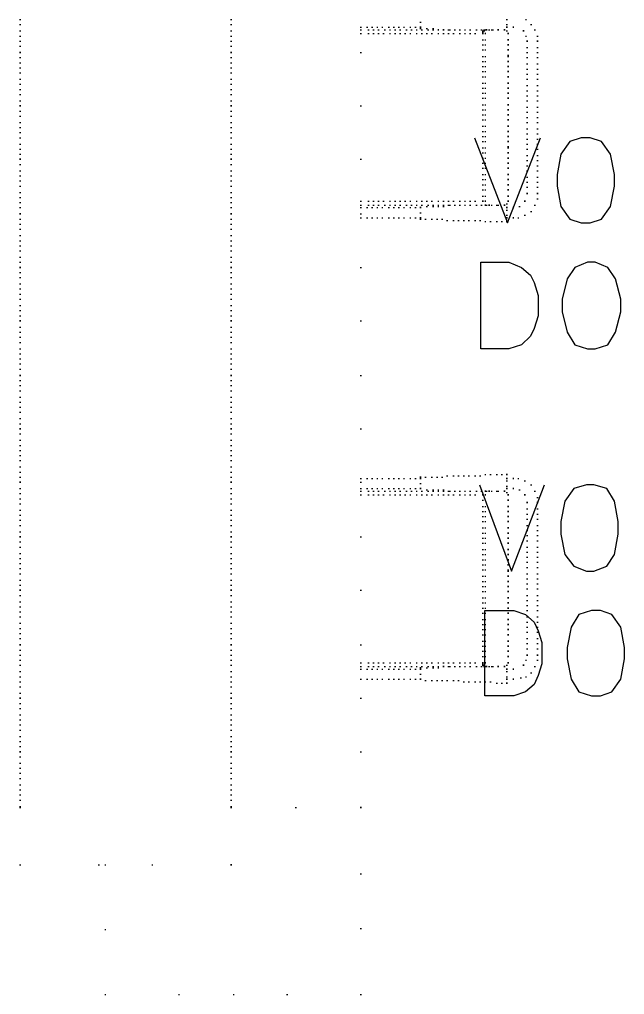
# Model space of a CAD drawing. Header units: millimetres. Extents: x -36361 to 19552, y -12473 to 22835.
# Drawn here: x -6524 to -5098, y -5824 to -3526 of the extents above; entities that cross this region are included whole.
import ezdxf

# ---------------------------------------------------------------- set-up
doc = ezdxf.new("R2010")
doc.units = ezdxf.units.MM
doc.layers.add('PDF3_Geometría', color=15, linetype='Continuous', true_color=0x944a4a)

msp = doc.modelspace()

# ---------------------------------------------------------------- linework, layer by layer
at = {"layer": 'PDF3_Geometría', "lineweight": 25}
for points in [[(-6524.5, -3525.9), (-6521.5, -3525.9)], [(-6524.5, -3537.9), (-6521.5, -3537.9)], [(-6027.1, -3525.9), (-6024.1, -3525.9)], [(-6027.1, -3537.9), (-6024.1, -3537.9)], [(-5580.7, -3531.9), (-5577.7, -3531.9)], [(-5376.9, -3525.9), (-5373.9, -3525.9)], [(-5376.9, -3537.9), (-5373.9, -3537.9)], [(-5332, -3525.9), (-5329, -3525.9)], [(-5320, -3537.9), (-5317, -3537.9)], [(-6524.5, -3552.9), (-6521.5, -3552.9)], [(-6027.1, -3552.9), (-6024.1, -3552.9)], [(-5721.5, -3543.9), (-5718.5, -3543.9)], [(-5721.5, -3549.9), (-5718.5, -3549.9)], [(-5721.5, -3558.9), (-5718.5, -3558.9)], [(-5706.5, -3543.9), (-5703.5, -3543.9)], [(-5703.5, -3549.9), (-5700.5, -3549.9)], [(-5703.5, -3558.9), (-5700.5, -3558.9)], [(-5694.5, -3543.9), (-5691.5, -3543.9)], [(-5691.5, -3549.9), (-5688.5, -3549.9)], [(-5691.5, -3558.9), (-5688.5, -3558.9)], [(-5682.5, -3543.9), (-5679.6, -3543.9)], [(-5679.6, -3549.9), (-5676.6, -3549.9)], [(-5679.6, -3558.9), (-5676.6, -3558.9)], [(-5670.6, -3543.9), (-5667.6, -3543.9)], [(-5667.6, -3558.9), (-5664.6, -3558.9)], [(-5664.6, -3549.9), (-5661.6, -3549.9)], [(-5655.6, -3543.9), (-5652.6, -3543.9)], [(-5652.6, -3549.9), (-5649.6, -3549.9)], [(-5652.6, -3558.9), (-5649.6, -3558.9)], [(-5643.6, -3543.9), (-5640.6, -3543.9)], [(-5640.6, -3549.9), (-5637.6, -3549.9)], [(-5640.6, -3558.9), (-5637.6, -3558.9)], [(-5631.6, -3543.9), (-5628.6, -3543.9)], [(-5628.6, -3549.9), (-5625.6, -3549.9)], [(-5628.6, -3558.9), (-5625.6, -3558.9)], [(-5619.6, -3543.9), (-5616.6, -3543.9)], [(-5616.6, -3558.9), (-5613.6, -3558.9)], [(-5613.6, -3549.9), (-5610.6, -3549.9)], [(-5604.6, -3543.9), (-5601.6, -3543.9)], [(-5604.6, -3558.9), (-5601.6, -3558.9)], [(-5601.6, -3549.9), (-5598.7, -3549.9)], [(-5592.7, -3543.9), (-5589.7, -3543.9)], [(-5589.7, -3549.9), (-5586.7, -3549.9)], [(-5589.7, -3558.9), (-5586.7, -3558.9)], [(-5577.7, -3549.9), (-5574.7, -3549.9)], [(-5577.7, -3558.9), (-5574.7, -3558.9)], [(-5565.7, -3546.9), (-5562.7, -3546.9)], [(-5565.7, -3558.9), (-5562.7, -3558.9)], [(-5562.7, -3549.9), (-5559.7, -3549.9)], [(-5553.7, -3558.9), (-5550.7, -3558.9)], [(-5550.7, -3546.9), (-5547.7, -3546.9)], [(-5550.7, -3549.9), (-5547.7, -3549.9)], [(-5538.7, -3558.9), (-5535.7, -3558.9)], [(-5526.7, -3558.9), (-5523.7, -3558.9)], [(-5514.8, -3549.9), (-5511.8, -3549.9), (-5508.8, -3549.9)], [(-5514.8, -3558.9), (-5511.8, -3558.9)], [(-5502.8, -3558.9), (-5499.8, -3558.9)], [(-5499.8, -3549.9), (-5496.8, -3549.9)], [(-5487.8, -3549.9), (-5484.8, -3549.9)], [(-5487.8, -3558.9), (-5484.8, -3558.9)], [(-5475.8, -3549.9), (-5472.8, -3549.9)], [(-5475.8, -3558.9), (-5472.8, -3558.9)], [(-5463.8, -3549.9), (-5460.8, -3549.9)], [(-5463.8, -3558.9), (-5460.8, -3558.9)], [(-5451.8, -3558.9), (-5448.8, -3558.9)], [(-5448.8, -3549.9), (-5445.8, -3549.9)], [(-5436.9, -3549.9), (-5433.9, -3549.9)], [(-5433.9, -3552.9), (-5430.9, -3552.9), (-5427.9, -3552.9)], [(-5433.9, -3555.9), (-5430.9, -3555.9)], [(-5433.9, -3558.9), (-5430.9, -3558.9)], [(-5430.9, -3549.9), (-5427.9, -3549.9), (-5424.9, -3549.9), (-5421.9, -3549.9)], [(-5418.9, -3549.9), (-5415.9, -3549.9)], [(-5412.9, -3549.9), (-5409.9, -3549.9), (-5406.9, -3549.9)], [(-5376.9, -3552.9), (-5373.9, -3552.9)], [(-5311, -3549.9), (-5308, -3549.9)], [(-6524.5, -3564.9), (-6521.5, -3564.9)], [(-6524.5, -3576.9), (-6521.5, -3576.9)], [(-6027.1, -3564.9), (-6024.1, -3564.9)], [(-6027.1, -3576.9), (-6024.1, -3576.9)], [(-5433.9, -3573.9), (-5430.9, -3573.9)], [(-5427.9, -3573.9), (-5424.9, -3573.9)], [(-5332, -3564.9), (-5329, -3564.9)], [(-5305, -3564.9), (-5302, -3564.9)], [(-6524.5, -3588.8), (-6521.5, -3588.8)], [(-6027.1, -3588.8), (-6024.1, -3588.8)], [(-5721.5, -3603.8), (-5718.5, -3603.8)], [(-5433.9, -3585.8), (-5430.9, -3585.8)], [(-5433.9, -3597.8), (-5430.9, -3597.8)], [(-5427.9, -3585.8), (-5424.9, -3585.8)], [(-5427.9, -3597.8), (-5424.9, -3597.8)], [(-5329, -3591.8), (-5326, -3591.8)], [(-5329, -3603.8), (-5326, -3603.8)], [(-5305, -3591.8), (-5302, -3591.8)], [(-5305, -3603.8), (-5302, -3603.8)], [(-6524.5, -3615.8), (-6521.5, -3615.8)], [(-6524.5, -3627.8), (-6521.5, -3627.8)], [(-6027.1, -3615.8), (-6024.1, -3615.8)], [(-6027.1, -3627.8), (-6024.1, -3627.8)], [(-5433.9, -3612.8), (-5430.9, -3612.8)], [(-5433.9, -3624.8), (-5430.9, -3624.8)], [(-5427.9, -3612.8), (-5424.9, -3612.8)], [(-5427.9, -3624.8), (-5424.9, -3624.8)], [(-5373.9, -3609.8), (-5370.9, -3609.8)], [(-5373.9, -3612.8), (-5370.9, -3612.8)], [(-5329, -3615.8), (-5326, -3615.8)], [(-5329, -3630.8), (-5326, -3630.8)], [(-5305, -3615.8), (-5302, -3615.8)], [(-5305, -3630.8), (-5302, -3630.8)], [(-6524.5, -3639.8), (-6521.5, -3639.8)], [(-6524.5, -3651.8), (-6521.5, -3651.8)], [(-6027.1, -3639.8), (-6024.1, -3639.8)], [(-6027.1, -3651.8), (-6024.1, -3651.8)], [(-5433.9, -3636.8), (-5430.9, -3636.8)], [(-5433.9, -3648.8), (-5430.9, -3648.8)], [(-5427.9, -3636.8), (-5424.9, -3636.8)], [(-5427.9, -3648.8), (-5424.9, -3648.8)], [(-5329, -3642.8), (-5326, -3642.8)], [(-5305, -3642.8), (-5302, -3642.8)], [(-6524.5, -3666.7), (-6521.5, -3666.7)], [(-6027.1, -3666.7), (-6024.1, -3666.7)], [(-5433.9, -3660.7), (-5430.9, -3660.7)], [(-5433.9, -3675.7), (-5430.9, -3675.7)], [(-5427.9, -3660.7), (-5424.9, -3660.7)], [(-5427.9, -3675.7), (-5424.9, -3675.7)], [(-5329, -3654.8), (-5326, -3654.8)], [(-5329, -3666.7), (-5326, -3666.7)], [(-5305, -3654.8), (-5302, -3654.8)], [(-5305, -3666.7), (-5302, -3666.7)], [(-6524.5, -3678.7), (-6521.5, -3678.7)], [(-6524.5, -3690.7), (-6521.5, -3690.7)], [(-6027.1, -3678.7), (-6024.1, -3678.7)], [(-6027.1, -3690.7), (-6024.1, -3690.7)], [(-5433.9, -3687.7), (-5430.9, -3687.7)], [(-5433.9, -3699.7), (-5430.9, -3699.7)], [(-5427.9, -3687.7), (-5424.9, -3687.7)], [(-5427.9, -3699.7), (-5424.9, -3699.7)], [(-5329, -3681.7), (-5326, -3681.7)], [(-5329, -3693.7), (-5326, -3693.7)], [(-5305, -3681.7), (-5302, -3681.7)], [(-5305, -3693.7), (-5302, -3693.7)], [(-6524.5, -3702.7), (-6521.5, -3702.7)], [(-6524.5, -3717.7), (-6521.5, -3717.7)], [(-6027.1, -3702.7), (-6024.1, -3702.7)], [(-6027.1, -3717.7), (-6024.1, -3717.7)], [(-5433.9, -3711.7), (-5430.9, -3711.7)], [(-5427.9, -3711.7), (-5424.9, -3711.7)], [(-5329, -3705.7), (-5326, -3705.7)], [(-5329, -3717.7), (-5326, -3717.7)], [(-5305, -3705.7), (-5302, -3705.7)], [(-5305, -3717.7), (-5302, -3717.7)], [(-6524.5, -3741.6), (-6521.5, -3741.6)], [(-6027.1, -3741.6), (-6024.1, -3741.6)], [(-5721.5, -3729.7), (-5718.5, -3729.7)], [(-5433.9, -3726.7), (-5430.9, -3726.7)], [(-5433.9, -3738.7), (-5430.9, -3738.7)], [(-5427.9, -3726.7), (-5424.9, -3726.7)], [(-5427.9, -3738.7), (-5424.9, -3738.7)], [(-5329, -3732.7), (-5326, -3732.7)], [(-5329, -3744.6), (-5326, -3744.6)], [(-5305, -3732.7), (-5302, -3732.7)], [(-5305, -3744.6), (-5302, -3744.6)], [(-6524.5, -3753.6), (-6521.5, -3753.6)], [(-6524.5, -3768.6), (-6521.5, -3768.6)], [(-6027.1, -3753.6), (-6024.1, -3753.6)], [(-6027.1, -3768.6), (-6024.1, -3768.6)], [(-5433.9, -3750.6), (-5430.9, -3750.6)], [(-5433.9, -3762.6), (-5430.9, -3762.6)], [(-5427.9, -3750.6), (-5424.9, -3750.6)], [(-5427.9, -3762.6), (-5424.9, -3762.6)], [(-5329, -3756.6), (-5326, -3756.6)], [(-5329, -3768.6), (-5326, -3768.6)], [(-5305, -3756.6), (-5302, -3756.6)], [(-5305, -3768.6), (-5302, -3768.6)], [(-6524.5, -3780.6), (-6521.5, -3780.6)], [(-6027.1, -3780.6), (-6024.1, -3780.6)], [(-5433.9, -3777.6), (-5430.9, -3777.6)], [(-5433.9, -3789.6), (-5430.9, -3789.6)], [(-5427.9, -3777.6), (-5424.9, -3777.6)], [(-5427.9, -3789.6), (-5424.9, -3789.6)], [(-5329, -3783.6), (-5326, -3783.6)], [(-5305, -3783.6), (-5302, -3783.6)], [(-6524.5, -3792.6), (-6521.5, -3792.6)], [(-6524.5, -3804.6), (-6521.5, -3804.6)], [(-6027.1, -3792.6), (-6024.1, -3792.6)], [(-6027.1, -3804.6), (-6024.1, -3804.6)], [(-5433.9, -3801.6), (-5430.9, -3801.6)], [(-5433.9, -3813.6), (-5430.9, -3813.6)], [(-5427.9, -3801.6), (-5424.9, -3801.6)], [(-5427.9, -3813.6), (-5424.9, -3813.6)], [(-5329, -3795.6), (-5326, -3795.6)], [(-5329, -3807.6), (-5326, -3807.6)], [(-5305, -3795.6), (-5302, -3795.6)], [(-5305, -3807.6), (-5302, -3807.6)], [(-6524.5, -3819.6), (-6521.5, -3819.6)], [(-6524.5, -3831.5), (-6521.5, -3831.5)], [(-6027.1, -3819.6), (-6024.1, -3819.6)], [(-6027.1, -3831.5), (-6024.1, -3831.5)], [(-5433.9, -3828.5), (-5430.9, -3828.5)], [(-5427.9, -3828.5), (-5424.9, -3828.5)], [(-5373.9, -3825.5), (-5370.9, -3825.5)], [(-5373.9, -3828.5), (-5370.9, -3828.5)], [(-5329, -3819.6), (-5326, -3819.6)], [(-5329, -3831.5), (-5326, -3831.5)], [(-5305, -3819.6), (-5302, -3819.6)], [(-5305, -3831.5), (-5302, -3831.5)], [(-6524.5, -3843.5), (-6521.5, -3843.5)], [(-6027.1, -3843.5), (-6024.1, -3843.5)], [(-5721.5, -3855.5), (-5718.5, -3855.5)], [(-5433.9, -3840.5), (-5430.9, -3840.5)], [(-5433.9, -3852.5), (-5430.9, -3852.5)], [(-5427.9, -3840.5), (-5424.9, -3840.5)], [(-5427.9, -3852.5), (-5424.9, -3852.5)], [(-5329, -3846.5), (-5326, -3846.5)], [(-5329, -3858.5), (-5326, -3858.5)], [(-5305, -3846.5), (-5302, -3846.5)], [(-5305, -3858.5), (-5302, -3858.5)], [(-6524.5, -3867.5), (-6521.5, -3867.5)], [(-6524.5, -3882.5), (-6521.5, -3882.5)], [(-6027.1, -3867.5), (-6024.1, -3867.5)], [(-6027.1, -3882.5), (-6024.1, -3882.5)], [(-5433.9, -3864.5), (-5430.9, -3864.5)], [(-5433.9, -3876.5), (-5430.9, -3876.5)], [(-5427.9, -3864.5), (-5424.9, -3864.5)], [(-5427.9, -3876.5), (-5424.9, -3876.5)], [(-5329, -3870.5), (-5326, -3870.5)], [(-5329, -3882.5), (-5326, -3882.5)], [(-5305, -3870.5), (-5302, -3870.5)], [(-5305, -3882.5), (-5302, -3882.5)], [(-6524.5, -3894.5), (-6521.5, -3894.5)], [(-6524.5, -3906.4), (-6521.5, -3906.4)], [(-6027.1, -3894.5), (-6024.1, -3894.5)], [(-6027.1, -3906.4), (-6024.1, -3906.4)], [(-5433.9, -3891.5), (-5430.9, -3891.5)], [(-5433.9, -3903.4), (-5430.9, -3903.4)], [(-5427.9, -3891.5), (-5424.9, -3891.5)], [(-5427.9, -3903.4), (-5424.9, -3903.4)], [(-5329, -3897.5), (-5326, -3897.5)], [(-5305, -3897.5), (-5302, -3897.5)], [(-6524.5, -3918.4), (-6521.5, -3918.4)], [(-6027.1, -3918.4), (-6024.1, -3918.4)], [(-5433.9, -3915.4), (-5430.9, -3915.4)], [(-5433.9, -3927.4), (-5430.9, -3927.4)], [(-5427.9, -3915.4), (-5424.9, -3915.4)], [(-5427.9, -3927.4), (-5424.9, -3927.4)], [(-5329, -3909.4), (-5326, -3909.4)], [(-5329, -3921.4), (-5326, -3921.4)], [(-5305, -3909.4), (-5302, -3909.4)], [(-5305, -3921.4), (-5302, -3921.4)], [(-6524.5, -3933.4), (-6521.5, -3933.4)], [(-6524.5, -3945.4), (-6521.5, -3945.4)], [(-6027.1, -3933.4), (-6024.1, -3933.4)], [(-6027.1, -3945.4), (-6024.1, -3945.4)], [(-5433.9, -3942.4), (-5430.9, -3942.4)], [(-5427.9, -3942.4), (-5424.9, -3942.4)], [(-5305, -3948.4), (-5302, -3948.4)], [(-6524.5, -3957.4), (-6521.5, -3957.4)], [(-6524.5, -3969.4), (-6521.5, -3969.4)], [(-6027.1, -3957.4), (-6024.1, -3957.4)], [(-6027.1, -3969.4), (-6024.1, -3969.4)], [(-5721.5, -3954.4), (-5718.5, -3954.4)], [(-5721.5, -3963.4), (-5718.5, -3963.4)], [(-5721.5, -3969.4), (-5718.5, -3969.4)], [(-5706.5, -3969.4), (-5703.5, -3969.4)], [(-5703.5, -3954.4), (-5700.5, -3954.4)], [(-5703.5, -3963.4), (-5700.5, -3963.4)], [(-5694.5, -3969.4), (-5691.5, -3969.4)], [(-5691.5, -3954.4), (-5688.5, -3954.4)], [(-5691.5, -3963.4), (-5688.5, -3963.4)], [(-5682.5, -3969.4), (-5679.6, -3969.4)], [(-5679.6, -3954.4), (-5676.6, -3954.4)], [(-5679.6, -3963.4), (-5676.6, -3963.4)], [(-5670.6, -3969.4), (-5667.6, -3969.4)], [(-5667.6, -3954.4), (-5664.6, -3954.4)], [(-5664.6, -3963.4), (-5661.6, -3963.4)], [(-5655.6, -3969.4), (-5652.6, -3969.4)], [(-5652.6, -3954.4), (-5649.6, -3954.4)], [(-5652.6, -3963.4), (-5649.6, -3963.4)], [(-5643.6, -3969.4), (-5640.6, -3969.4)], [(-5640.6, -3954.4), (-5637.6, -3954.4)], [(-5640.6, -3963.4), (-5637.6, -3963.4)], [(-5631.6, -3969.4), (-5628.6, -3969.4)], [(-5628.6, -3954.4), (-5625.6, -3954.4)], [(-5628.6, -3963.4), (-5625.6, -3963.4)], [(-5619.6, -3969.4), (-5616.6, -3969.4)], [(-5616.6, -3954.4), (-5613.6, -3954.4)], [(-5613.6, -3963.4), (-5610.6, -3963.4)], [(-5604.6, -3954.4), (-5601.6, -3954.4)], [(-5604.6, -3969.4), (-5601.6, -3969.4)], [(-5601.6, -3963.4), (-5598.7, -3963.4)], [(-5592.7, -3969.4), (-5589.7, -3969.4)], [(-5589.7, -3954.4), (-5586.7, -3954.4)], [(-5589.7, -3963.4), (-5586.7, -3963.4)], [(-5577.7, -3954.4), (-5574.7, -3954.4)], [(-5577.7, -3963.4), (-5574.7, -3963.4)], [(-5565.7, -3954.4), (-5562.7, -3954.4)], [(-5565.7, -3966.4), (-5562.7, -3966.4)], [(-5562.7, -3963.4), (-5559.7, -3963.4)], [(-5553.7, -3954.4), (-5550.7, -3954.4)], [(-5550.7, -3963.4), (-5547.7, -3963.4)], [(-5550.7, -3966.4), (-5547.7, -3966.4)], [(-5538.7, -3954.4), (-5535.7, -3954.4)], [(-5538.7, -3963.4), (-5535.7, -3963.4)], [(-5538.7, -3966.4), (-5535.7, -3966.4)], [(-5526.7, -3954.4), (-5523.7, -3954.4)], [(-5526.7, -3963.4), (-5523.7, -3963.4)], [(-5526.7, -3966.4), (-5523.7, -3966.4)], [(-5514.8, -3954.4), (-5511.8, -3954.4)], [(-5514.8, -3963.4), (-5511.8, -3963.4), (-5508.8, -3963.4)], [(-5502.8, -3954.4), (-5499.8, -3954.4)], [(-5499.8, -3963.4), (-5496.8, -3963.4)], [(-5487.8, -3954.4), (-5484.8, -3954.4)], [(-5487.8, -3963.4), (-5484.8, -3963.4)], [(-5475.8, -3954.4), (-5472.8, -3954.4)], [(-5475.8, -3963.4), (-5472.8, -3963.4)], [(-5463.8, -3954.4), (-5460.8, -3954.4)], [(-5463.8, -3963.4), (-5460.8, -3963.4)], [(-5451.8, -3954.4), (-5448.8, -3954.4)], [(-5448.8, -3963.4), (-5445.8, -3963.4)], [(-5436.9, -3963.4), (-5433.9, -3963.4)], [(-5433.9, -3954.4), (-5430.9, -3954.4)], [(-5424.9, -3963.4), (-5427.9, -3963.4), (-5424.9, -3963.4), (-5421.9, -3963.4)], [(-5418.9, -3963.4), (-5415.9, -3963.4)], [(-5412.9, -3963.4), (-5409.9, -3963.4)], [(-5400.9, -3963.4), (-5397.9, -3963.4), (-5394.9, -3963.4)], [(-5376.9, -3960.4), (-5373.9, -3960.4)], [(-5376.9, -3975.4), (-5373.9, -3975.4)], [(-5347, -3966.4), (-5344, -3966.4)], [(-5311, -3963.4), (-5308, -3963.4)], [(-6524.5, -3996.3), (-6521.5, -3996.3)], [(-6027.1, -3996.3), (-6024.1, -3996.3)], [(-5721.5, -3984.3), (-5718.5, -3984.3)], [(-5721.5, -3993.3), (-5718.5, -3993.3)], [(-5706.5, -3993.3), (-5703.5, -3993.3)], [(-5694.5, -3993.3), (-5691.5, -3993.3)], [(-5682.5, -3993.3), (-5679.6, -3993.3)], [(-5670.6, -3993.3), (-5667.6, -3993.3)], [(-5655.6, -3993.3), (-5652.6, -3993.3)], [(-5643.6, -3993.3), (-5640.6, -3993.3)], [(-5631.6, -3993.3), (-5628.6, -3993.3)], [(-5619.6, -3993.3), (-5616.6, -3993.3)], [(-5604.6, -3993.3), (-5601.6, -3993.3)], [(-5592.7, -3993.3), (-5589.7, -3993.3)], [(-5580.7, -3981.3), (-5577.7, -3981.3)], [(-5568.7, -3996.3), (-5565.7, -3996.3)], [(-5553.7, -3996.3), (-5550.7, -3996.3)], [(-5541.7, -3996.3), (-5538.7, -3996.3)], [(-5529.7, -3996.3), (-5526.7, -3996.3)], [(-5376.9, -3987.3), (-5373.9, -3987.3)], [(-5350, -3993.3), (-5347, -3993.3)], [(-5335, -3987.3), (-5332, -3987.3)], [(-5320, -3978.4), (-5317, -3978.4)], [(-6524.5, -4008.3), (-6521.5, -4008.3)], [(-6524.5, -4020.3), (-6521.5, -4020.3)], [(-6027.1, -4008.3), (-6024.1, -4008.3)], [(-6027.1, -4020.3), (-6024.1, -4020.3)], [(-5517.8, -3999.3), (-5514.8, -3999.3)], [(-5502.8, -3999.3), (-5499.8, -3999.3)], [(-5490.8, -3999.3), (-5487.8, -3999.3)], [(-5478.8, -3999.3), (-5475.8, -3999.3)], [(-5466.8, -3999.3), (-5463.8, -3999.3)], [(-5451.8, -3999.3), (-5448.8, -3999.3)], [(-5439.9, -3999.3), (-5436.9, -3999.3)], [(-5427.9, -4002.3), (-5424.9, -4002.3)], [(-5415.9, -4002.3), (-5412.9, -4002.3)], [(-5400.9, -4002.3), (-5397.9, -4002.3)], [(-5388.9, -4002.3), (-5385.9, -4002.3)], [(-6524.5, -4035.3), (-6521.5, -4035.3)], [(-6027.1, -4035.3), (-6024.1, -4035.3)], [(-6524.5, -4047.3), (-6521.5, -4047.3)], [(-6524.5, -4059.3), (-6521.5, -4059.3)], [(-6027.1, -4047.3), (-6024.1, -4047.3)], [(-6027.1, -4059.3), (-6024.1, -4059.3)], [(-6524.5, -4071.2), (-6521.5, -4071.2)], [(-6524.5, -4086.2), (-6521.5, -4086.2)], [(-6027.1, -4071.2), (-6024.1, -4071.2)], [(-6027.1, -4086.2), (-6024.1, -4086.2)], [(-6524.5, -4098.2), (-6521.5, -4098.2)], [(-6027.1, -4098.2), (-6024.1, -4098.2)], [(-5721.5, -4110.2), (-5718.5, -4110.2)], [(-6524.5, -4122.2), (-6521.5, -4122.2)], [(-6524.5, -4134.2), (-6521.5, -4134.2)], [(-6027.1, -4122.2), (-6024.1, -4122.2)], [(-6027.1, -4134.2), (-6024.1, -4134.2)], [(-6524.5, -4149.1), (-6521.5, -4149.1)], [(-6027.1, -4149.1), (-6024.1, -4149.1)], [(-6524.5, -4161.1), (-6521.5, -4161.1)], [(-6524.5, -4173.1), (-6521.5, -4173.1)], [(-6027.1, -4161.1), (-6024.1, -4161.1)], [(-6027.1, -4173.1), (-6024.1, -4173.1)], [(-6524.5, -4185.1), (-6521.5, -4185.1)], [(-6524.5, -4200.1), (-6521.5, -4200.1)], [(-6027.1, -4185.1), (-6024.1, -4185.1)], [(-6027.1, -4200.1), (-6024.1, -4200.1)], [(-6524.5, -4212.1), (-6521.5, -4212.1)], [(-6524.5, -4224), (-6521.5, -4224)], [(-6027.1, -4212.1), (-6024.1, -4212.1)], [(-6027.1, -4224), (-6024.1, -4224)], [(-6524.5, -4251), (-6521.5, -4251)], [(-6027.1, -4251), (-6024.1, -4251)], [(-5721.5, -4236), (-5718.5, -4236)], [(-6524.5, -4263), (-6521.5, -4263)], [(-6027.1, -4263), (-6024.1, -4263)], [(-6524.5, -4275), (-6521.5, -4275)], [(-6524.5, -4287), (-6521.5, -4287)], [(-6027.1, -4275), (-6024.1, -4275)], [(-6027.1, -4287), (-6024.1, -4287)], [(-6524.5, -4301.9), (-6521.5, -4301.9)], [(-6524.5, -4313.9), (-6521.5, -4313.9)], [(-6027.1, -4301.9), (-6024.1, -4301.9)], [(-6027.1, -4313.9), (-6024.1, -4313.9)], [(-6524.5, -4325.9), (-6521.5, -4325.9)], [(-6524.5, -4337.9), (-6521.5, -4337.9)], [(-6027.1, -4325.9), (-6024.1, -4325.9)], [(-6027.1, -4337.9), (-6024.1, -4337.9)], [(-6524.5, -4349.9), (-6521.5, -4349.9)], [(-6027.1, -4349.9), (-6024.1, -4349.9)], [(-5721.5, -4364.9), (-5718.5, -4364.9)], [(-6524.5, -4376.9), (-6521.5, -4376.9)], [(-6524.5, -4388.8), (-6521.5, -4388.8)], [(-6027.1, -4376.9), (-6024.1, -4376.9)], [(-6027.1, -4388.8), (-6024.1, -4388.8)], [(-6524.5, -4400.8), (-6521.5, -4400.8)], [(-6027.1, -4400.8), (-6024.1, -4400.8)], [(-6524.5, -4415.8), (-6521.5, -4415.8)], [(-6524.5, -4427.8), (-6521.5, -4427.8)], [(-6027.1, -4415.8), (-6024.1, -4415.8)], [(-6027.1, -4427.8), (-6024.1, -4427.8)], [(-6524.5, -4439.8), (-6521.5, -4439.8)], [(-6524.5, -4451.8), (-6521.5, -4451.8)], [(-6027.1, -4439.8), (-6024.1, -4439.8)], [(-6027.1, -4451.8), (-6024.1, -4451.8)], [(-6524.5, -4466.7), (-6521.5, -4466.7)], [(-6524.5, -4478.7), (-6521.5, -4478.7)], [(-6027.1, -4466.7), (-6024.1, -4466.7)], [(-6027.1, -4478.7), (-6024.1, -4478.7)], [(-6524.5, -4502.7), (-6521.5, -4502.7)], [(-6027.1, -4502.7), (-6024.1, -4502.7)], [(-5721.5, -4490.7), (-5718.5, -4490.7)], [(-6524.5, -4517.7), (-6521.5, -4517.7)], [(-6027.1, -4517.7), (-6024.1, -4517.7)], [(-6524.5, -4529.7), (-6521.5, -4529.7)], [(-6524.5, -4541.6), (-6521.5, -4541.6)], [(-6027.1, -4529.7), (-6024.1, -4529.7)], [(-6027.1, -4541.6), (-6024.1, -4541.6)], [(-6524.5, -4553.6), (-6521.5, -4553.6)], [(-6524.5, -4565.6), (-6521.5, -4565.6)], [(-6027.1, -4553.6), (-6024.1, -4553.6)], [(-6027.1, -4565.6), (-6024.1, -4565.6)], [(-6524.5, -4580.6), (-6521.5, -4580.6)], [(-6524.5, -4592.6), (-6521.5, -4592.6)], [(-6027.1, -4580.6), (-6024.1, -4580.6)], [(-6027.1, -4592.6), (-6024.1, -4592.6)], [(-6524.5, -4604.6), (-6521.5, -4604.6)], [(-6027.1, -4604.6), (-6024.1, -4604.6)], [(-5721.5, -4607.6), (-5718.5, -4607.6)], [(-5721.5, -4616.6), (-5718.5, -4616.6)], [(-5706.5, -4607.6), (-5703.5, -4607.6)], [(-5694.5, -4607.6), (-5691.5, -4607.6)], [(-5682.5, -4607.6), (-5679.6, -4607.6)], [(-5670.6, -4607.6), (-5667.6, -4607.6)], [(-5655.6, -4607.6), (-5652.6, -4607.6)], [(-5643.6, -4607.6), (-5640.6, -4607.6)], [(-5631.6, -4607.6), (-5628.6, -4607.6)], [(-5619.6, -4607.6), (-5616.6, -4607.6)], [(-5604.6, -4607.6), (-5601.6, -4607.6)], [(-5592.7, -4607.6), (-5589.7, -4607.6)], [(-5568.7, -4604.6), (-5565.7, -4604.6)], [(-5553.7, -4604.6), (-5550.7, -4604.6)], [(-5541.7, -4604.6), (-5538.7, -4604.6)], [(-5529.7, -4604.6), (-5526.7, -4604.6)], [(-5517.8, -4601.6), (-5514.8, -4601.6)], [(-5502.8, -4601.6), (-5499.8, -4601.6)], [(-5490.8, -4601.6), (-5487.8, -4601.6)], [(-5478.8, -4601.6), (-5475.8, -4601.6)], [(-5466.8, -4601.6), (-5463.8, -4601.6)], [(-5451.8, -4601.6), (-5448.8, -4601.6)], [(-5439.9, -4601.6), (-5436.9, -4601.6)], [(-5427.9, -4598.6), (-5424.9, -4598.6)], [(-5415.9, -4598.6), (-5412.9, -4598.6)], [(-5400.9, -4598.6), (-5397.9, -4598.6)], [(-5388.9, -4598.6), (-5385.9, -4598.6)], [(-5376.9, -4613.6), (-5373.9, -4613.6)], [(-5350, -4607.6), (-5347, -4607.6)], [(-5335, -4613.6), (-5332, -4613.6)], [(-6524.5, -4631.5), (-6521.5, -4631.5)], [(-6027.1, -4631.5), (-6024.1, -4631.5)], [(-5721.5, -4631.5), (-5718.5, -4631.5)], [(-5721.5, -4637.5), (-5718.5, -4637.5)], [(-5706.5, -4631.5), (-5703.5, -4631.5)], [(-5703.5, -4637.5), (-5700.5, -4637.5)], [(-5694.5, -4631.5), (-5691.5, -4631.5)], [(-5691.5, -4637.5), (-5688.5, -4637.5)], [(-5682.5, -4631.5), (-5679.6, -4631.5)], [(-5679.6, -4637.5), (-5676.6, -4637.5)], [(-5670.6, -4631.5), (-5667.6, -4631.5)], [(-5664.6, -4637.5), (-5661.6, -4637.5)], [(-5655.6, -4631.5), (-5652.6, -4631.5)], [(-5652.6, -4637.5), (-5649.6, -4637.5)], [(-5643.6, -4631.5), (-5640.6, -4631.5)], [(-5640.6, -4637.5), (-5637.6, -4637.5)], [(-5631.6, -4631.5), (-5628.6, -4631.5)], [(-5628.6, -4637.5), (-5625.6, -4637.5)], [(-5619.6, -4631.5), (-5616.6, -4631.5)], [(-5613.6, -4637.5), (-5610.6, -4637.5)], [(-5604.6, -4631.5), (-5601.6, -4631.5)], [(-5601.6, -4637.5), (-5598.7, -4637.5)], [(-5592.7, -4631.5), (-5589.7, -4631.5)], [(-5589.7, -4637.5), (-5586.7, -4637.5)], [(-5580.7, -4619.6), (-5577.7, -4619.6)], [(-5577.7, -4637.5), (-5574.7, -4637.5)], [(-5565.7, -4634.5), (-5562.7, -4634.5)], [(-5562.7, -4637.5), (-5559.7, -4637.5)], [(-5550.7, -4634.5), (-5547.7, -4634.5)], [(-5550.7, -4637.5), (-5547.7, -4637.5)], [(-5538.7, -4634.5), (-5535.7, -4634.5)], [(-5538.7, -4637.5), (-5535.7, -4637.5)], [(-5526.7, -4634.5), (-5523.7, -4634.5)], [(-5526.7, -4637.5), (-5523.7, -4637.5)], [(-5514.8, -4637.5), (-5511.8, -4637.5), (-5508.8, -4637.5)], [(-5499.8, -4637.5), (-5496.8, -4637.5)], [(-5487.8, -4637.5), (-5484.8, -4637.5)], [(-5475.8, -4637.5), (-5472.8, -4637.5)], [(-5463.8, -4637.5), (-5460.8, -4637.5)], [(-5448.8, -4637.5), (-5445.8, -4637.5)], [(-5436.9, -4637.5), (-5433.9, -4637.5)], [(-5424.9, -4637.5), (-5427.9, -4637.5), (-5424.9, -4637.5), (-5421.9, -4637.5)], [(-5418.9, -4637.5), (-5415.9, -4637.5)], [(-5412.9, -4637.5), (-5409.9, -4637.5)], [(-5400.9, -4637.5), (-5397.9, -4637.5), (-5394.9, -4637.5)], [(-5376.9, -4625.5), (-5373.9, -4625.5)], [(-5376.9, -4640.5), (-5373.9, -4640.5)], [(-5347, -4634.5), (-5344, -4634.5)], [(-5320, -4622.5), (-5317, -4622.5)], [(-5311, -4637.5), (-5308, -4637.5)], [(-6524.5, -4643.5), (-6521.5, -4643.5)], [(-6524.5, -4655.5), (-6521.5, -4655.5)], [(-6027.1, -4643.5), (-6024.1, -4643.5)], [(-6027.1, -4655.5), (-6024.1, -4655.5)], [(-5721.5, -4646.5), (-5718.5, -4646.5)], [(-5703.5, -4646.5), (-5700.5, -4646.5)], [(-5691.5, -4646.5), (-5688.5, -4646.5)], [(-5679.6, -4646.5), (-5676.6, -4646.5)], [(-5667.6, -4646.5), (-5664.6, -4646.5)], [(-5652.6, -4646.5), (-5649.6, -4646.5)], [(-5640.6, -4646.5), (-5637.6, -4646.5)], [(-5628.6, -4646.5), (-5625.6, -4646.5)], [(-5616.6, -4646.5), (-5613.6, -4646.5)], [(-5604.6, -4646.5), (-5601.6, -4646.5)], [(-5589.7, -4646.5), (-5586.7, -4646.5)], [(-5577.7, -4646.5), (-5574.7, -4646.5)], [(-5565.7, -4646.5), (-5562.7, -4646.5)], [(-5553.7, -4646.5), (-5550.7, -4646.5)], [(-5538.7, -4646.5), (-5535.7, -4646.5)], [(-5526.7, -4646.5), (-5523.7, -4646.5)], [(-5514.8, -4646.5), (-5511.8, -4646.5)], [(-5502.8, -4646.5), (-5499.8, -4646.5)], [(-5487.8, -4646.5), (-5484.8, -4646.5)], [(-5475.8, -4646.5), (-5472.8, -4646.5)], [(-5463.8, -4646.5), (-5460.8, -4646.5)], [(-5451.8, -4646.5), (-5448.8, -4646.5)], [(-5433.9, -4646.5), (-5430.9, -4646.5)], [(-5433.9, -4658.5), (-5430.9, -4658.5)], [(-5427.9, -4658.5), (-5424.9, -4658.5)], [(-5305, -4652.5), (-5302, -4652.5)], [(-6524.5, -4667.5), (-6521.5, -4667.5)], [(-6524.5, -4682.5), (-6521.5, -4682.5)], [(-6027.1, -4667.5), (-6024.1, -4667.5)], [(-6027.1, -4682.5), (-6024.1, -4682.5)], [(-5433.9, -4673.5), (-5430.9, -4673.5)], [(-5433.9, -4685.5), (-5430.9, -4685.5)], [(-5427.9, -4673.5), (-5424.9, -4673.5)], [(-5427.9, -4685.5), (-5424.9, -4685.5)], [(-5329, -4679.5), (-5326, -4679.5)], [(-5305, -4679.5), (-5302, -4679.5)], [(-6524.5, -4694.5), (-6521.5, -4694.5)], [(-6524.5, -4706.4), (-6521.5, -4706.4)], [(-6027.1, -4694.5), (-6024.1, -4694.5)], [(-6027.1, -4706.4), (-6024.1, -4706.4)], [(-5433.9, -4697.5), (-5430.9, -4697.5)], [(-5433.9, -4709.4), (-5430.9, -4709.4)], [(-5427.9, -4697.5), (-5424.9, -4697.5)], [(-5427.9, -4709.4), (-5424.9, -4709.4)], [(-5329, -4691.5), (-5326, -4691.5)], [(-5329, -4703.4), (-5326, -4703.4)], [(-5305, -4691.5), (-5302, -4691.5)], [(-5305, -4703.4), (-5302, -4703.4)], [(-6524.5, -4718.4), (-6521.5, -4718.4)], [(-6524.5, -4733.4), (-6521.5, -4733.4)], [(-6027.1, -4718.4), (-6024.1, -4718.4)], [(-6027.1, -4733.4), (-6024.1, -4733.4)], [(-5433.9, -4724.4), (-5430.9, -4724.4)], [(-5427.9, -4724.4), (-5424.9, -4724.4)], [(-5329, -4718.4), (-5326, -4718.4)], [(-5329, -4730.4), (-5326, -4730.4)], [(-5305, -4718.4), (-5302, -4718.4)], [(-5305, -4730.4), (-5302, -4730.4)], [(-5721.5, -4745.4), (-5718.5, -4745.4)], [(-5433.9, -4736.4), (-5430.9, -4736.4)], [(-5433.9, -4748.4), (-5430.9, -4748.4)], [(-5427.9, -4736.4), (-5424.9, -4736.4)], [(-5427.9, -4748.4), (-5424.9, -4748.4)], [(-5329, -4742.4), (-5326, -4742.4)], [(-5329, -4754.4), (-5326, -4754.4)], [(-5305, -4742.4), (-5302, -4742.4)], [(-5305, -4754.4), (-5302, -4754.4)], [(-6524.5, -4757.4), (-6521.5, -4757.4)], [(-6524.5, -4769.4), (-6521.5, -4769.4)], [(-6027.1, -4757.4), (-6024.1, -4757.4)], [(-6027.1, -4769.4), (-6024.1, -4769.4)], [(-5433.9, -4760.4), (-5430.9, -4760.4)], [(-5433.9, -4775.4), (-5430.9, -4775.4)], [(-5427.9, -4760.4), (-5424.9, -4760.4)], [(-5427.9, -4775.4), (-5424.9, -4775.4)], [(-5329, -4769.4), (-5326, -4769.4)], [(-5305, -4769.4), (-5302, -4769.4)], [(-6524.5, -4784.3), (-6521.5, -4784.3)], [(-6524.5, -4796.3), (-6521.5, -4796.3)], [(-6027.1, -4784.3), (-6024.1, -4784.3)], [(-6027.1, -4796.3), (-6024.1, -4796.3)], [(-5433.9, -4787.3), (-5430.9, -4787.3)], [(-5433.9, -4799.3), (-5430.9, -4799.3)], [(-5427.9, -4787.3), (-5424.9, -4787.3)], [(-5427.9, -4799.3), (-5424.9, -4799.3)], [(-5329, -4781.3), (-5326, -4781.3)], [(-5329, -4793.3), (-5326, -4793.3)], [(-5305, -4781.3), (-5302, -4781.3)], [(-5305, -4793.3), (-5302, -4793.3)], [(-6524.5, -4808.3), (-6521.5, -4808.3)], [(-6524.5, -4820.3), (-6521.5, -4820.3)], [(-6027.1, -4808.3), (-6024.1, -4808.3)], [(-6027.1, -4820.3), (-6024.1, -4820.3)], [(-5433.9, -4811.3), (-5430.9, -4811.3)], [(-5433.9, -4823.3), (-5430.9, -4823.3)], [(-5427.9, -4811.3), (-5424.9, -4811.3)], [(-5427.9, -4823.3), (-5424.9, -4823.3)], [(-5373.9, -4823.3), (-5370.9, -4823.3)], [(-5329, -4805.3), (-5326, -4805.3)], [(-5329, -4817.3), (-5326, -4817.3)], [(-5305, -4805.3), (-5302, -4805.3)], [(-5305, -4817.3), (-5302, -4817.3)], [(-6524.5, -4832.3), (-6521.5, -4832.3)], [(-6524.5, -4847.3), (-6521.5, -4847.3)], [(-6027.1, -4832.3), (-6024.1, -4832.3)], [(-6027.1, -4847.3), (-6024.1, -4847.3)], [(-5433.9, -4838.3), (-5430.9, -4838.3)], [(-5427.9, -4838.3), (-5424.9, -4838.3)], [(-5373.9, -4826.3), (-5370.9, -4826.3)], [(-5329, -4832.3), (-5326, -4832.3)], [(-5329, -4844.3), (-5326, -4844.3)], [(-5305, -4832.3), (-5302, -4832.3)], [(-5305, -4844.3), (-5302, -4844.3)], [(-6524.5, -4859.3), (-6521.5, -4859.3)], [(-6027.1, -4859.3), (-6024.1, -4859.3)], [(-5721.5, -4871.2), (-5718.5, -4871.2)], [(-5433.9, -4850.3), (-5430.9, -4850.3)], [(-5433.9, -4862.2), (-5430.9, -4862.2)], [(-5427.9, -4850.3), (-5424.9, -4850.3)], [(-5427.9, -4862.2), (-5424.9, -4862.2)], [(-5329, -4856.3), (-5326, -4856.3)], [(-5329, -4868.2), (-5326, -4868.2)], [(-5305, -4856.3), (-5302, -4856.3)], [(-5305, -4868.2), (-5302, -4868.2)], [(-6524.5, -4883.2), (-6521.5, -4883.2)], [(-6027.1, -4883.2), (-6024.1, -4883.2)], [(-5433.9, -4874.2), (-5430.9, -4874.2)], [(-5433.9, -4889.2), (-5430.9, -4889.2)], [(-5427.9, -4874.2), (-5424.9, -4874.2)], [(-5427.9, -4889.2), (-5424.9, -4889.2)], [(-5329, -4883.2), (-5326, -4883.2)], [(-5305, -4883.2), (-5302, -4883.2)], [(-6524.5, -4898.2), (-6521.5, -4898.2)], [(-6524.5, -4910.2), (-6521.5, -4910.2)], [(-6027.1, -4898.2), (-6024.1, -4898.2)], [(-6027.1, -4910.2), (-6024.1, -4910.2)], [(-5433.9, -4901.2), (-5430.9, -4901.2)], [(-5433.9, -4913.2), (-5430.9, -4913.2)], [(-5427.9, -4901.2), (-5424.9, -4901.2)], [(-5427.9, -4913.2), (-5424.9, -4913.2)], [(-5329, -4895.2), (-5326, -4895.2)], [(-5329, -4907.2), (-5326, -4907.2)], [(-5305, -4895.2), (-5302, -4895.2)], [(-5305, -4907.2), (-5302, -4907.2)], [(-6524.5, -4922.2), (-6521.5, -4922.2)], [(-6524.5, -4934.2), (-6521.5, -4934.2)], [(-6027.1, -4922.2), (-6024.1, -4922.2)], [(-6027.1, -4934.2), (-6024.1, -4934.2)], [(-5433.9, -4925.2), (-5430.9, -4925.2)], [(-5433.9, -4940.1), (-5430.9, -4940.1)], [(-5427.9, -4925.2), (-5424.9, -4925.2)], [(-5427.9, -4940.1), (-5424.9, -4940.1)], [(-5329, -4919.2), (-5326, -4919.2)], [(-5329, -4934.2), (-5326, -4934.2)], [(-5305, -4919.2), (-5302, -4919.2)], [(-5305, -4934.2), (-5302, -4934.2)], [(-6524.5, -4949.1), (-6521.5, -4949.1)], [(-6524.5, -4961.1), (-6521.5, -4961.1)], [(-6027.1, -4949.1), (-6024.1, -4949.1)], [(-6027.1, -4961.1), (-6024.1, -4961.1)], [(-5433.9, -4952.1), (-5430.9, -4952.1)], [(-5427.9, -4952.1), (-5424.9, -4952.1)], [(-5329, -4946.1), (-5326, -4946.1)], [(-5329, -4958.1), (-5326, -4958.1)], [(-5305, -4946.1), (-5302, -4946.1)], [(-5305, -4958.1), (-5302, -4958.1)], [(-6524.5, -4973.1), (-6521.5, -4973.1)], [(-6524.5, -4985.1), (-6521.5, -4985.1)], [(-6027.1, -4973.1), (-6024.1, -4973.1)], [(-6027.1, -4985.1), (-6024.1, -4985.1)], [(-5433.9, -4964.1), (-5430.9, -4964.1)], [(-5433.9, -4976.1), (-5430.9, -4976.1)], [(-5427.9, -4964.1), (-5424.9, -4964.1)], [(-5427.9, -4976.1), (-5424.9, -4976.1)], [(-5329, -4970.1), (-5326, -4970.1)], [(-5329, -4985.1), (-5326, -4985.1)], [(-5305, -4970.1), (-5302, -4970.1)], [(-5305, -4985.1), (-5302, -4985.1)], [(-5721.5, -5000.1), (-5718.5, -5000.1)], [(-5433.9, -4991.1), (-5430.9, -4991.1)], [(-5433.9, -5003.1), (-5430.9, -5003.1)], [(-5427.9, -4991.1), (-5424.9, -4991.1)], [(-5427.9, -5003.1), (-5424.9, -5003.1)], [(-5329, -4997.1), (-5326, -4997.1)], [(-5329, -5009.1), (-5326, -5009.1)], [(-5305, -4997.1), (-5302, -4997.1)], [(-5305, -5009.1), (-5302, -5009.1)], [(-6524.5, -5012.1), (-6521.5, -5012.1)], [(-6524.5, -5024), (-6521.5, -5024)], [(-6027.1, -5012.1), (-6024.1, -5012.1)], [(-6027.1, -5024), (-6024.1, -5024)], [(-5433.9, -5015.1), (-5430.9, -5015.1)], [(-5433.9, -5027), (-5430.9, -5027)], [(-5427.9, -5015.1), (-5424.9, -5015.1)], [(-5427.9, -5027), (-5424.9, -5027)], [(-6524.5, -5036), (-6521.5, -5036)], [(-6524.5, -5048), (-6521.5, -5048)], [(-6027.1, -5036), (-6024.1, -5036)], [(-6027.1, -5048), (-6024.1, -5048)], [(-5721.5, -5042), (-5718.5, -5042)], [(-5721.5, -5051), (-5718.5, -5051)], [(-5703.5, -5042), (-5700.5, -5042)], [(-5703.5, -5051), (-5700.5, -5051)], [(-5691.5, -5042), (-5688.5, -5042)], [(-5691.5, -5051), (-5688.5, -5051)], [(-5679.6, -5042), (-5676.6, -5042)], [(-5679.6, -5051), (-5676.6, -5051)], [(-5667.6, -5042), (-5664.6, -5042)], [(-5664.6, -5051), (-5661.6, -5051)], [(-5652.6, -5042), (-5649.6, -5042)], [(-5652.6, -5051), (-5649.6, -5051)], [(-5640.6, -5042), (-5637.6, -5042)], [(-5640.6, -5051), (-5637.6, -5051)], [(-5628.6, -5042), (-5625.6, -5042)], [(-5628.6, -5051), (-5625.6, -5051)], [(-5616.6, -5042), (-5613.6, -5042)], [(-5613.6, -5051), (-5610.6, -5051)], [(-5604.6, -5042), (-5601.6, -5042)], [(-5601.6, -5051), (-5598.7, -5051)], [(-5589.7, -5042), (-5586.7, -5042)], [(-5589.7, -5051), (-5586.7, -5051)], [(-5577.7, -5042), (-5574.7, -5042)], [(-5577.7, -5051), (-5574.7, -5051)], [(-5565.7, -5042), (-5562.7, -5042)], [(-5565.7, -5054), (-5562.7, -5054)], [(-5562.7, -5051), (-5559.7, -5051)], [(-5553.7, -5042), (-5550.7, -5042)], [(-5550.7, -5051), (-5547.7, -5051)], [(-5550.7, -5054), (-5547.7, -5054)], [(-5538.7, -5042), (-5535.7, -5042)], [(-5538.7, -5051), (-5535.7, -5051)], [(-5538.7, -5054), (-5535.7, -5054)], [(-5526.7, -5042), (-5523.7, -5042)], [(-5514.8, -5042), (-5511.8, -5042)], [(-5514.8, -5051), (-5511.8, -5051), (-5508.8, -5051)], [(-5502.8, -5042), (-5499.8, -5042)], [(-5499.8, -5051), (-5496.8, -5051)], [(-5487.8, -5042), (-5484.8, -5042)], [(-5487.8, -5051), (-5484.8, -5051)], [(-5475.8, -5042), (-5472.8, -5042)], [(-5475.8, -5051), (-5472.8, -5051)], [(-5463.8, -5042), (-5460.8, -5042)], [(-5463.8, -5051), (-5460.8, -5051)], [(-5451.8, -5042), (-5448.8, -5042)], [(-5448.8, -5051), (-5445.8, -5051)], [(-5436.9, -5051), (-5433.9, -5051)], [(-5433.9, -5042), (-5430.9, -5042)], [(-5433.9, -5045), (-5430.9, -5045)], [(-5433.9, -5048), (-5430.9, -5048), (-5427.9, -5048)], [(-5430.9, -5051), (-5427.9, -5051), (-5424.9, -5051), (-5421.9, -5051)], [(-5418.9, -5051), (-5415.9, -5051)], [(-5412.9, -5051), (-5409.9, -5051), (-5406.9, -5051)], [(-5376.9, -5048), (-5373.9, -5048)], [(-5332, -5036), (-5329, -5036)], [(-5311, -5051), (-5308, -5051)], [(-5305, -5036), (-5302, -5036)], [(-6524.5, -5063), (-6521.5, -5063)], [(-6524.5, -5075), (-6521.5, -5075)], [(-6027.1, -5063), (-6024.1, -5063)], [(-6027.1, -5075), (-6024.1, -5075)], [(-5721.5, -5057), (-5718.5, -5057)], [(-5706.5, -5057), (-5703.5, -5057)], [(-5694.5, -5057), (-5691.5, -5057)], [(-5682.5, -5057), (-5679.6, -5057)], [(-5670.6, -5057), (-5667.6, -5057)], [(-5655.6, -5057), (-5652.6, -5057)], [(-5643.6, -5057), (-5640.6, -5057)], [(-5631.6, -5057), (-5628.6, -5057)], [(-5619.6, -5057), (-5616.6, -5057)], [(-5604.6, -5057), (-5601.6, -5057)], [(-5592.7, -5057), (-5589.7, -5057)], [(-5580.7, -5069), (-5577.7, -5069)], [(-5376.9, -5063), (-5373.9, -5063)], [(-5376.9, -5075), (-5373.9, -5075)], [(-5344, -5078), (-5341, -5078)], [(-5332, -5075), (-5329, -5075)], [(-5320, -5066), (-5317, -5066)], [(-6524.5, -5087), (-6521.5, -5087)], [(-6524.5, -5099), (-6521.5, -5099)], [(-6027.1, -5087), (-6024.1, -5087)], [(-6027.1, -5099), (-6024.1, -5099)], [(-5721.5, -5081), (-5718.5, -5081)], [(-5706.5, -5081), (-5703.5, -5081)], [(-5694.5, -5081), (-5691.5, -5081)], [(-5682.5, -5081), (-5679.6, -5081)], [(-5670.6, -5081), (-5667.6, -5081)], [(-5655.6, -5081), (-5652.6, -5081)], [(-5643.6, -5081), (-5640.6, -5081)], [(-5631.6, -5081), (-5628.6, -5081)], [(-5619.6, -5081), (-5616.6, -5081)], [(-5604.6, -5081), (-5601.6, -5081)], [(-5592.7, -5081), (-5589.7, -5081)], [(-5568.7, -5084), (-5565.7, -5084)], [(-5553.7, -5084), (-5550.7, -5084)], [(-5541.7, -5084), (-5538.7, -5084)], [(-5529.7, -5084), (-5526.7, -5084)], [(-5517.8, -5084), (-5514.8, -5084)], [(-5502.8, -5084), (-5499.8, -5084)], [(-5490.8, -5084), (-5487.8, -5084)], [(-5478.8, -5087), (-5475.8, -5087)], [(-5466.8, -5087), (-5463.8, -5087)], [(-5451.8, -5087), (-5448.8, -5087)], [(-5439.9, -5087), (-5436.9, -5087)], [(-5427.9, -5087), (-5424.9, -5087)], [(-5415.9, -5087), (-5412.9, -5087)], [(-5400.9, -5090), (-5397.9, -5090)], [(-5388.9, -5090), (-5385.9, -5090)], [(-6524.5, -5113.9), (-6521.5, -5113.9)], [(-6027.1, -5113.9), (-6024.1, -5113.9)], [(-6524.5, -5137.9), (-6521.5, -5137.9)], [(-6027.1, -5137.9), (-6024.1, -5137.9)], [(-5721.5, -5125.9), (-5718.5, -5125.9)], [(-6524.5, -5149.9), (-6521.5, -5149.9)], [(-6524.5, -5164.9), (-6521.5, -5164.9)], [(-6027.1, -5149.9), (-6024.1, -5149.9)], [(-6027.1, -5164.9), (-6024.1, -5164.9)], [(-6524.5, -5176.9), (-6521.5, -5176.9)], [(-6524.5, -5188.8), (-6521.5, -5188.8)], [(-6027.1, -5176.9), (-6024.1, -5176.9)], [(-6027.1, -5188.8), (-6024.1, -5188.8)], [(-6524.5, -5200.8), (-6521.5, -5200.8)], [(-6524.5, -5215.8), (-6521.5, -5215.8)], [(-6027.1, -5200.8), (-6024.1, -5200.8)], [(-6027.1, -5215.8), (-6024.1, -5215.8)], [(-6524.5, -5227.8), (-6521.5, -5227.8)], [(-6027.1, -5227.8), (-6024.1, -5227.8)], [(-6524.5, -5239.8), (-6521.5, -5239.8)], [(-6027.1, -5239.8), (-6024.1, -5239.8)], [(-5721.5, -5251.8), (-5718.5, -5251.8)], [(-6524.5, -5263.7), (-6521.5, -5263.7)], [(-6524.5, -5278.7), (-6521.5, -5278.7)], [(-6027.1, -5263.7), (-6024.1, -5263.7)], [(-6027.1, -5278.7), (-6024.1, -5278.7)], [(-6524.5, -5290.7), (-6521.5, -5290.7)], [(-6524.5, -5302.7), (-6521.5, -5302.7)], [(-6027.1, -5290.7), (-6024.1, -5290.7)], [(-6027.1, -5302.7), (-6024.1, -5302.7)], [(-6524.5, -5314.7), (-6521.5, -5314.7)], [(-6524.5, -5329.7), (-6521.5, -5329.7)], [(-6027.1, -5314.7), (-6024.1, -5314.7)], [(-6027.1, -5329.7), (-6024.1, -5329.7)], [(-6524.5, -5341.6), (-6521.5, -5341.6)], [(-6524.5, -5353.6), (-6521.5, -5353.6)], [(-6027.1, -5341.6), (-6024.1, -5341.6)], [(-6027.1, -5353.6), (-6024.1, -5353.6)], [(-6524.5, -5365.6), (-6521.5, -5365.6)], [(-6027.1, -5365.6), (-6024.1, -5365.6)], [(-6524.5, -5380.6), (-6521.5, -5380.6)], [(-6524.5, -5383.6), (-6521.5, -5383.6)], [(-6027.1, -5380.6), (-6024.1, -5380.6)], [(-5874.3, -5383.6), (-5871.3, -5383.6)], [(-6524.5, -5518.4), (-6521.5, -5518.4)], [(-6338.7, -5518.4), (-6335.7, -5518.4)], [(-6323.7, -5518.4), (-6320.8, -5518.4)], [(-6212.9, -5518.4), (-6209.9, -5518.4)], [(-5721.5, -5539.4), (-5718.5, -5539.4)], [(-6323.7, -5671.2), (-6320.8, -5671.2)], [(-5721.5, -5668.2), (-5718.5, -5668.2)], [(-6323.7, -5824), (-6320.8, -5824)], [(-6150, -5824), (-6147, -5824)], [(-6021.1, -5824), (-6018.1, -5824)], [(-5895.3, -5824), (-5892.3, -5824)], [(-5721.5, -5824), (-5718.5, -5824)]]:
    msp.add_lwpolyline(points, dxfattribs=at)
for points in [[(-5577.7, -3543.9), (-5580.7, -3543.9)], [(-5577.7, -3546.9), (-5580.7, -3546.9)], [(-5535.7, -3549.9), (-5538.7, -3549.9)], [(-5523.7, -3549.9), (-5526.7, -3549.9)], [(-5430.9, -3558.9), (-5433.9, -3558.9)], [(-5424.9, -3558.9), (-5427.9, -3558.9)], [(-5421.9, -3549.9), (-5424.9, -3549.9)], [(-5394.9, -3549.9), (-5397.9, -3549.9)], [(-5379.9, -3549.9), (-5382.9, -3549.9)], [(-5379.9, -3549.9), (-5382.9, -3549.9)], [(-5373.9, -3543.9), (-5376.9, -3543.9)], [(-5370.9, -3558.9), (-5373.9, -3558.9)], [(-5370.9, -3558.9), (-5373.9, -3558.9)], [(-5359, -3543.9), (-5361.9, -3543.9)], [(-5335, -3552.9), (-5338, -3552.9)], [(-5370.9, -3573.9), (-5373.9, -3573.9)], [(-5326, -3576.9), (-5329, -3576.9)], [(-5302, -3576.9), (-5305, -3576.9)], [(-6521.5, -3603.8), (-6524.5, -3603.8)], [(-6024.1, -3603.8), (-6027.1, -3603.8)], [(-5370.9, -3585.8), (-5373.9, -3585.8)], [(-5370.9, -3597.8), (-5373.9, -3597.8)], [(-5370.9, -3624.8), (-5373.9, -3624.8)], [(-5370.9, -3636.8), (-5373.9, -3636.8)], [(-5370.9, -3648.8), (-5373.9, -3648.8)], [(-5370.9, -3660.7), (-5373.9, -3660.7)], [(-5370.9, -3675.7), (-5373.9, -3675.7)], [(-5370.9, -3687.7), (-5373.9, -3687.7)], [(-5370.9, -3699.7), (-5373.9, -3699.7)], [(-5370.9, -3711.7), (-5373.9, -3711.7)], [(-6521.5, -3729.7), (-6524.5, -3729.7)], [(-6024.1, -3729.7), (-6027.1, -3729.7)], [(-5370.9, -3726.7), (-5373.9, -3726.7)], [(-5370.9, -3738.7), (-5373.9, -3738.7)], [(-5370.9, -3750.6), (-5373.9, -3750.6)], [(-5370.9, -3762.6), (-5373.9, -3762.6)], [(-5370.9, -3777.6), (-5373.9, -3777.6)], [(-5370.9, -3789.6), (-5373.9, -3789.6)], [(-5370.9, -3801.6), (-5373.9, -3801.6)], [(-5370.9, -3813.6), (-5373.9, -3813.6)], [(-6521.5, -3855.5), (-6524.5, -3855.5)], [(-6024.1, -3855.5), (-6027.1, -3855.5)], [(-5370.9, -3840.5), (-5373.9, -3840.5)], [(-5370.9, -3852.5), (-5373.9, -3852.5)], [(-5370.9, -3864.5), (-5373.9, -3864.5)], [(-5370.9, -3876.5), (-5373.9, -3876.5)], [(-5370.9, -3891.5), (-5373.9, -3891.5)], [(-5370.9, -3903.4), (-5373.9, -3903.4)], [(-5370.9, -3915.4), (-5373.9, -3915.4)], [(-5370.9, -3927.4), (-5373.9, -3927.4)], [(-5370.9, -3942.4), (-5373.9, -3942.4)], [(-5326, -3936.4), (-5329, -3936.4)], [(-5302, -3936.4), (-5305, -3936.4)], [(-5577.7, -3969.4), (-5580.7, -3969.4)], [(-5577.7, -3969.4), (-5580.7, -3969.4)], [(-5430.9, -3954.4), (-5433.9, -3954.4)], [(-5424.9, -3954.4), (-5427.9, -3954.4)], [(-5415.9, -3963.4), (-5418.9, -3963.4)], [(-5379.9, -3963.4), (-5382.9, -3963.4)], [(-5379.9, -3963.4), (-5382.9, -3963.4)], [(-5373.9, -3969.4), (-5376.9, -3969.4)], [(-5370.9, -3954.4), (-5373.9, -3954.4)], [(-5370.9, -3954.4), (-5373.9, -3954.4)], [(-5359, -3969.4), (-5361.9, -3969.4)], [(-5332, -3954.4), (-5335, -3954.4)], [(-6521.5, -3984.3), (-6524.5, -3984.3)], [(-6024.1, -3984.3), (-6027.1, -3984.3)], [(-5577.7, -3993.3), (-5580.7, -3993.3)], [(-5577.7, -3996.3), (-5580.7, -3996.3)], [(-5373.9, -3993.3), (-5376.9, -3993.3)], [(-5359, -3993.3), (-5361.9, -3993.3)], [(-5373.9, -4002.3), (-5376.9, -4002.3)], [(-6521.5, -4110.2), (-6524.5, -4110.2)], [(-6024.1, -4110.2), (-6027.1, -4110.2)], [(-6521.5, -4236), (-6524.5, -4236)], [(-6024.1, -4236), (-6027.1, -4236)], [(-6521.5, -4364.9), (-6524.5, -4364.9)], [(-6024.1, -4364.9), (-6027.1, -4364.9)], [(-6521.5, -4490.7), (-6524.5, -4490.7)], [(-6024.1, -4490.7), (-6027.1, -4490.7)], [(-6521.5, -4616.6), (-6524.5, -4616.6)], [(-6024.1, -4616.6), (-6027.1, -4616.6)], [(-5577.7, -4604.6), (-5580.7, -4604.6)], [(-5577.7, -4607.6), (-5580.7, -4607.6)], [(-5373.9, -4598.6), (-5376.9, -4598.6)], [(-5373.9, -4607.6), (-5376.9, -4607.6)], [(-5359, -4607.6), (-5361.9, -4607.6)], [(-5577.7, -4631.5), (-5580.7, -4631.5)], [(-5577.7, -4631.5), (-5580.7, -4631.5)], [(-5415.9, -4637.5), (-5418.9, -4637.5)], [(-5379.9, -4637.5), (-5382.9, -4637.5)], [(-5379.9, -4637.5), (-5382.9, -4637.5)], [(-5373.9, -4631.5), (-5376.9, -4631.5)], [(-5359, -4631.5), (-5361.9, -4631.5)], [(-5430.9, -4646.5), (-5433.9, -4646.5)], [(-5424.9, -4646.5), (-5427.9, -4646.5)], [(-5370.9, -4646.5), (-5373.9, -4646.5)], [(-5370.9, -4646.5), (-5373.9, -4646.5)], [(-5370.9, -4658.5), (-5373.9, -4658.5)], [(-5332, -4646.5), (-5335, -4646.5)], [(-5326, -4664.5), (-5329, -4664.5)], [(-5302, -4664.5), (-5305, -4664.5)], [(-5370.9, -4673.5), (-5373.9, -4673.5)], [(-5370.9, -4685.5), (-5373.9, -4685.5)], [(-5370.9, -4697.5), (-5373.9, -4697.5)], [(-5370.9, -4709.4), (-5373.9, -4709.4)], [(-5370.9, -4724.4), (-5373.9, -4724.4)], [(-6521.5, -4745.4), (-6524.5, -4745.4)], [(-6024.1, -4745.4), (-6027.1, -4745.4)], [(-5370.9, -4736.4), (-5373.9, -4736.4)], [(-5370.9, -4748.4), (-5373.9, -4748.4)], [(-5370.9, -4760.4), (-5373.9, -4760.4)], [(-5370.9, -4775.4), (-5373.9, -4775.4)], [(-5370.9, -4787.3), (-5373.9, -4787.3)], [(-5370.9, -4799.3), (-5373.9, -4799.3)], [(-5370.9, -4811.3), (-5373.9, -4811.3)], [(-5370.9, -4838.3), (-5373.9, -4838.3)], [(-6521.5, -4871.2), (-6524.5, -4871.2)], [(-6024.1, -4871.2), (-6027.1, -4871.2)], [(-5370.9, -4850.3), (-5373.9, -4850.3)], [(-5370.9, -4862.2), (-5373.9, -4862.2)], [(-5370.9, -4874.2), (-5373.9, -4874.2)], [(-5370.9, -4889.2), (-5373.9, -4889.2)], [(-5370.9, -4901.2), (-5373.9, -4901.2)], [(-5370.9, -4913.2), (-5373.9, -4913.2)], [(-5370.9, -4925.2), (-5373.9, -4925.2)], [(-5370.9, -4940.1), (-5373.9, -4940.1)], [(-5370.9, -4952.1), (-5373.9, -4952.1)], [(-5370.9, -4964.1), (-5373.9, -4964.1)], [(-5370.9, -4976.1), (-5373.9, -4976.1)], [(-6521.5, -5000.1), (-6524.5, -5000.1)], [(-6024.1, -5000.1), (-6027.1, -5000.1)], [(-5370.9, -4991.1), (-5373.9, -4991.1)], [(-5370.9, -5003.1), (-5373.9, -5003.1)], [(-5370.9, -5015.1), (-5373.9, -5015.1)], [(-5370.9, -5027), (-5373.9, -5027)], [(-5326, -5024), (-5329, -5024)], [(-5302, -5024), (-5305, -5024)], [(-5577.7, -5054), (-5580.7, -5054)], [(-5523.7, -5051), (-5526.7, -5051)], [(-5430.9, -5042), (-5433.9, -5042)], [(-5424.9, -5042), (-5427.9, -5042)], [(-5421.9, -5051), (-5424.9, -5051)], [(-5394.9, -5051), (-5397.9, -5051)], [(-5379.9, -5051), (-5382.9, -5051)], [(-5379.9, -5051), (-5382.9, -5051)], [(-5370.9, -5042), (-5373.9, -5042)], [(-5370.9, -5042), (-5373.9, -5042)], [(-5335, -5048), (-5338, -5048)], [(-5577.7, -5057), (-5580.7, -5057)], [(-5373.9, -5057), (-5376.9, -5057)], [(-5359, -5057), (-5361.9, -5057)], [(-5577.7, -5081), (-5580.7, -5081)], [(-5577.7, -5081), (-5580.7, -5081)], [(-5373.9, -5081), (-5376.9, -5081)], [(-5373.9, -5090), (-5376.9, -5090)], [(-5359, -5081), (-5361.9, -5081)], [(-6521.5, -5125.9), (-6524.5, -5125.9)], [(-6024.1, -5125.9), (-6027.1, -5125.9)], [(-6521.5, -5251.8), (-6524.5, -5251.8)], [(-6024.1, -5251.8), (-6027.1, -5251.8)], [(-6024.1, -5383.6), (-6027.1, -5383.6)], [(-5718.5, -5383.6), (-5721.5, -5383.6)], [(-6024.1, -5518.4), (-6027.1, -5518.4)]]:
    msp.add_lwpolyline(points, close=True, dxfattribs=at)
at = {"layer": 'PDF3_Geometría', "color": 60, "lineweight": 25, "true_color": 0xbfff00}
for points in [[(-5451.8, -3804.6), (-5373.9, -4005.3), (-5296, -3804.6)], [(-5439.9, -4622.5), (-5364.9, -4826.3), (-5287, -4622.5)]]:
    msp.add_lwpolyline(points, dxfattribs=at)
for points in [[(-5200.2, -3804.6), (-5227.1, -3813.6), (-5248.1, -3843.5), (-5257.1, -3891.5), (-5257.1, -3918.4), (-5248.1, -3966.4), (-5227.1, -3996.3), (-5200.2, -4005.3), (-5179.2, -4005.3), (-5152.2, -3996.3), (-5131.2, -3966.4), (-5122.2, -3918.4), (-5122.2, -3891.5), (-5131.2, -3843.5), (-5152.2, -3813.6), (-5179.2, -3804.6)], [(-5436.9, -4301.9), (-5436.9, -4098.2), (-5370.9, -4098.2), (-5341, -4110.2), (-5320, -4128.2), (-5311, -4146.1), (-5302, -4176.1), (-5302, -4224), (-5311, -4254), (-5320, -4272), (-5341, -4293), (-5370.9, -4301.9)], [(-5185.2, -4098.2), (-5215.1, -4110.2), (-5233.1, -4137.2), (-5245.1, -4185.1), (-5245.1, -4215.1), (-5233.1, -4263), (-5215.1, -4293), (-5185.2, -4301.9), (-5167.2, -4301.9), (-5137.2, -4293), (-5119.3, -4263), (-5107.3, -4215.1), (-5107.3, -4185.1), (-5119.3, -4137.2), (-5137.2, -4110.2), (-5167.2, -4098.2)], [(-5188.2, -4622.5), (-5218.1, -4631.5), (-5239.1, -4661.5), (-5248.1, -4709.4), (-5248.1, -4739.4), (-5239.1, -4787.3), (-5218.1, -4814.3), (-5188.2, -4826.3), (-5170.2, -4826.3), (-5140.2, -4814.3), (-5122.2, -4787.3), (-5113.3, -4739.4), (-5113.3, -4709.4), (-5122.2, -4661.5), (-5140.2, -4631.5), (-5170.2, -4622.5)], [(-5427.9, -5119.9), (-5427.9, -4919.2), (-5359, -4919.2), (-5332, -4928.2), (-5311, -4946.1), (-5302, -4967.1), (-5293, -4994.1), (-5293, -5045), (-5302, -5072), (-5311, -5093), (-5332, -5110.9), (-5359, -5119.9)], [(-5176.2, -4919.2), (-5206.1, -4928.2), (-5224.1, -4958.1), (-5233.1, -5006.1), (-5233.1, -5033), (-5224.1, -5081), (-5206.1, -5110.9), (-5176.2, -5119.9), (-5155.2, -5119.9), (-5128.2, -5110.9), (-5107.3, -5081), (-5098.3, -5033), (-5098.3, -5006.1), (-5107.3, -4958.1), (-5128.2, -4928.2), (-5155.2, -4919.2)]]:
    msp.add_lwpolyline(points, close=True, dxfattribs=at)

doc.saveas('drawing.dxf')
